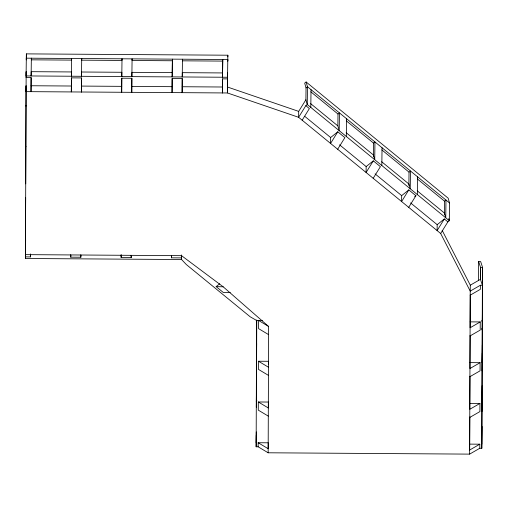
<?xml version="1.0" encoding="UTF-8"?>
<svg xmlns="http://www.w3.org/2000/svg" width="508" height="508" viewBox="0 0 508 508"><rect width="100%" height="100%" fill="white"/><g stroke="black" fill="none" stroke-linecap="round" stroke-linejoin="round"><path stroke-width="0.76" d="M31.121 77.597L31.02 91.669L31.121 77.597L26.086 77.565L26.156 71.647L25.438 258.502L181.585 259.524L186.296 264.522L250.215 316.808L256.597 320.465L262.484 320.504M478.574 280.549L478.644 261.563L480.657 261.576L482.6 267.506L481.8 448.278L479.781 448.266L469.64 454.12L268.161 452.793L268.611 326.466L223.203 286.817L181.546 255.67L25.4 254.641L25.654 197.783M25.711 183.864L26.054 85.719L25.984 91.637L227.463 92.964L298.609 117.297L440.665 233.496L470.224 291.116L469.64 454.12M26.378 53.88L26.302 59.804L26.378 53.88L227.851 55.207L227.844 56.839M25.444 256.87L30.48 256.902L30.493 253.943M80.855 255.01L80.848 257.232L70.777 257.169L70.783 254.946M71.393 84.531L71.418 77.864L81.496 77.927L81.394 91.999L81.496 77.927M131.216 257.569L131.178 255.34L131.216 257.569L121.145 257.499L121.158 254.533M121.787 78.194L121.685 92.266L121.787 78.194L131.864 78.264L131.762 92.335L131.864 78.264M181.546 255.67L181.591 257.899L171.514 257.829L171.52 255.607M172.155 78.524L172.053 92.596L172.155 78.524L182.232 78.594L182.131 92.666L182.232 78.594M172.377 60.763L172.383 59.131L172.161 76.898L172.377 60.763L132.08 60.496L132.086 58.871L131.87 76.632L131.934 72.339L172.231 72.606M181.585 259.524L181.597 254.933M222.529 78.854L222.428 92.926L222.529 78.854L227.565 78.892L227.463 92.964L227.635 72.968L227.565 78.892M222.745 61.093L222.752 59.461L222.536 77.229L222.745 61.093L182.448 60.827L182.455 59.201L182.239 76.962L182.302 72.669L222.599 72.936M227.787 59.5L227.571 77.26L26.092 75.933L26.308 58.172L227.787 59.5L227.781 61.125L227.851 55.207M268.161 452.793L258.159 446.805L256.146 446.792L256.597 320.465M256.438 407.105L256.75 320.167M258.159 446.805L258.172 442.735L268.249 442.798L268.173 448.716L258.172 442.735M258.318 401.98L268.319 407.968L268.395 402.044L258.318 401.98L258.293 410.134L268.294 416.115M268.503 364.255L268.541 361.296L258.464 361.232L258.439 369.38L268.44 375.368M479.781 448.266L479.8 444.189L469.652 450.044L469.824 416.954M469.767 417.443L479.914 411.588L479.946 403.435L469.798 409.289L469.97 376.206M469.913 376.688L480.06 370.834L480.092 362.687L469.944 368.541L470.116 335.451M470.059 335.94L480.206 330.086L480.238 321.932L470.09 327.787L470.262 294.704M481.311 446.792L481.8 448.278L482.384 285.274L480.371 285.261L480.352 289.331L470.205 295.186M480.543 279.33L480.587 267.494L478.644 261.563M71.418 77.864L71.317 91.935L71.374 87.497M81.547 74.352L81.559 72.79M25.984 106.089L25.991 105.499M25.838 146.844L25.845 146.253M25.616 207.969L25.629 207.378M25.648 239.897L25.438 258.502L25.47 248.723M256.565 328.613L256.673 320.123M256.419 369.367L256.667 343.452M256.521 384.207L256.305 401.968L256.826 400.488M256.311 407.029L256.489 392.354M256.159 442.716L256.292 431.908M256.146 446.792L256.286 435.21M305.899 99.739L298.685 111.379L298.609 117.297L305.829 105.664L307.257 104.521L307.473 86.754L306.114 81.978L304.686 83.122L306.045 87.903L305.899 99.739L307.257 104.521L449.307 220.72L447.878 221.863L440.665 233.496M310.807 107.423L311.023 89.662M337.788 131.807L330.645 137.522L330.568 143.447L337.788 131.807L344.888 137.617L337.674 149.257M337.858 125.889L338.004 114.046L339.433 112.903L339.217 130.664L337.858 125.889L310.661 103.638M346.316 136.474L346.539 118.713M373.304 160.858L366.16 166.573L366.084 172.491L373.304 160.858L380.403 166.668L373.19 178.302M373.355 156.413L373.52 143.091L374.948 141.948L374.733 159.715L373.374 154.934L346.17 132.683M381.832 165.525L382.048 147.758M408.813 189.909L401.669 195.624L401.599 201.543L408.813 189.909L415.919 195.713L408.699 207.353M408.87 185.464L409.029 172.142L410.458 170.999L410.242 188.76L408.889 183.985L381.686 161.734M417.347 194.57L417.563 176.809M444.329 218.954L437.185 224.669L437.109 230.594L444.329 218.954L447.878 221.863M444.379 214.516L444.544 201.193L445.973 200.05L445.757 217.811L444.398 213.036L417.195 190.786M306.114 81.978L448.17 198.177L449.523 202.952L449.307 220.72L448.723 218.669M442.176 230.384L470.294 285.191L470.224 291.116L480.371 285.261M482.384 285.274L480.441 279.337L480.587 267.494L482.6 267.506L482.371 289.344M480.473 279.464L480.568 271.57M482.467 304.184L482.219 330.098L481.736 328.613M482.105 362.699L482.321 344.938M482.073 370.846L482.295 353.085M481.959 403.447L482.175 385.686M481.927 411.601L482.149 393.84M482.029 426.441L481.813 444.202L481.33 442.716M302.158 120.206L309.378 108.566L305.829 105.664M306.045 87.903L307.473 86.754L449.523 202.952M230.308 292.627L223.234 292.424L216.135 286.614L219.704 283.756M414.725 196.666L415.919 195.713M470.294 285.191L480.441 279.337M31.096 85.75L71.387 86.017M81.464 86.081L121.761 86.347M131.832 86.411L172.129 86.677M182.201 86.741L222.498 87.008M470.16 321.869L480.238 321.932M470.014 362.617L480.092 362.687M469.868 403.371L479.946 403.435M469.722 444.119L479.8 444.189M216.135 286.614L223.203 286.817M227.533 87.039L298.685 111.379M268.611 326.466L258.61 320.478L258.585 328.632L268.586 334.613M258.464 361.232L268.465 367.214M310.801 91.796L338.004 114.046M346.316 120.841L373.52 143.091M381.832 149.892L409.029 172.142M417.341 178.943L444.544 201.193M304.654 116.262L330.645 137.522M339.56 144.818L366.16 166.573M375.075 173.869L401.669 195.624M410.585 202.914L437.185 224.669M481.768 320.465L482.251 321.945M171.469 255.6L171.514 257.829M121.101 255.27L121.145 257.499M80.804 255.003L80.848 257.232M70.733 254.94L70.777 257.169M30.436 254.673L30.48 256.902M31.344 58.204L31.337 59.836L71.634 60.103L71.641 58.471L71.425 76.232L71.488 71.945L31.198 71.679L31.128 75.971L31.344 58.204M81.718 58.534L81.712 60.166L122.003 60.433L122.009 58.801L121.793 76.562L121.863 72.276L81.566 72.009L81.496 76.302L81.718 58.534"/></g></svg>
